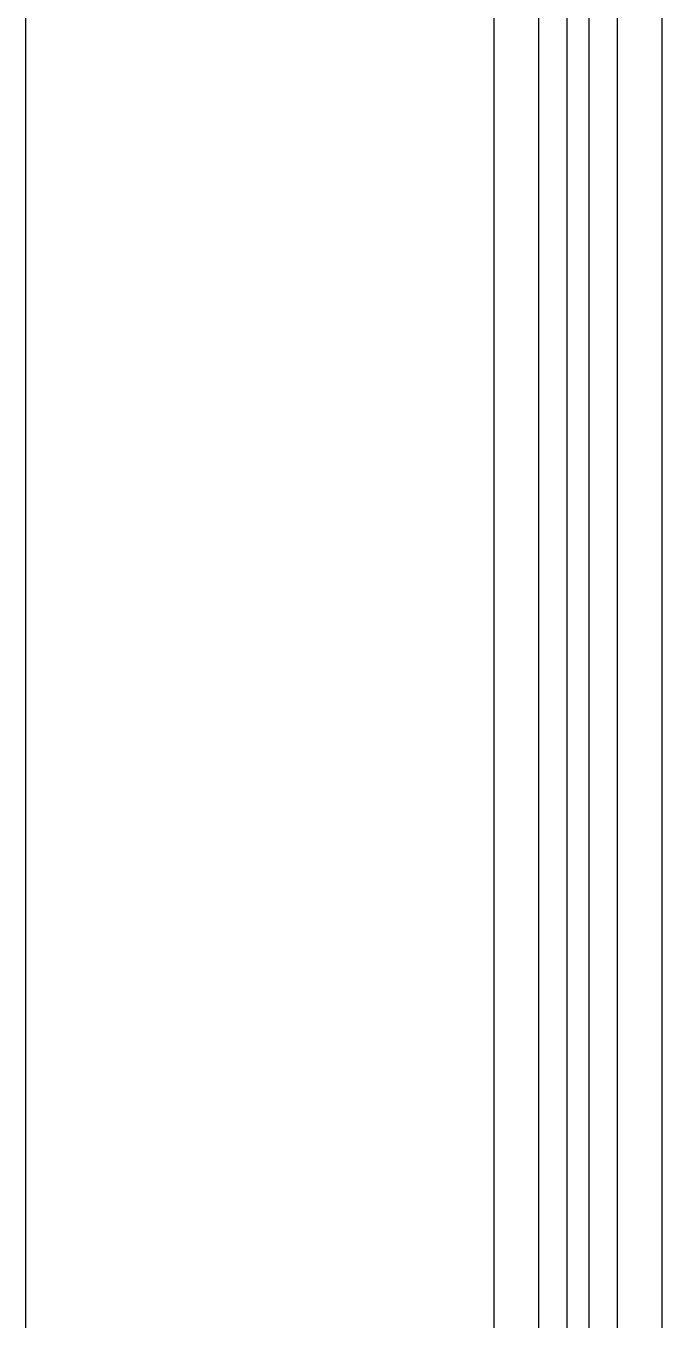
# Model space of a CAD drawing. Extents: x 0.79 to 7.48, y -4.92 to -0.79.
# Drawn here: x 0.7874 to 1.0109, y -4.2881 to -3.8341 of the extents above; entities that cross this region are included whole.
import ezdxf

# ---------------------------------------------------------------- set-up
doc = ezdxf.new("R2010")
doc.units = 0
doc.header["$MEASUREMENT"] = 0
doc.layers.add('BLACK', color=7, linetype='CONTINUOUS')

msp = doc.modelspace()

# ---------------------------------------------------------------- linework, layer by layer
at = {"layer": 'BLACK', "linetype": 'CONTINUOUS'}
for p, q in [((0.985236, -4.5442), (0.985236, -2.79338)), ((0.977362, -2.79868), (0.977362, -4.54921)), ((0.96752, -4.54304), (0.96752, -2.8036)), ((0.995079, -2.83911), (0.995079, -4.54216)), ((0.951752, -2.85388), (0.951752, -4.51675)), ((1.01085, -4.37795), (1.01085, -3.73898)), ((0.787421, -4.32476), (0.787421, -3.78912))]:
    msp.add_line(p, q, dxfattribs=at)

doc.saveas('drawing.dxf')
